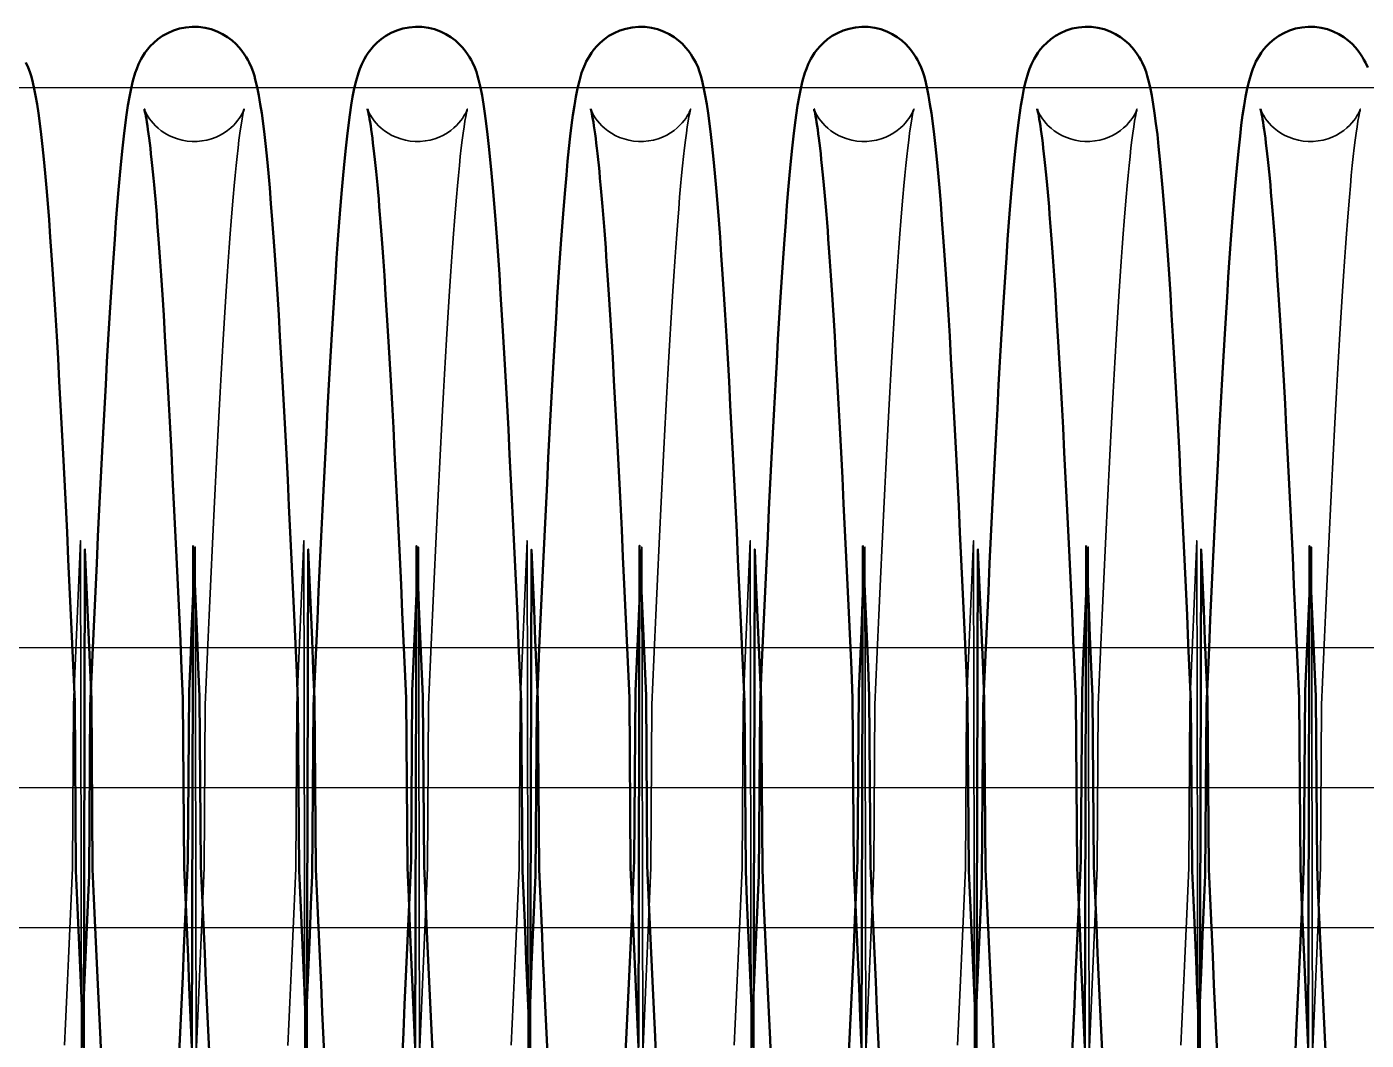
# Model space of a CAD drawing. Header units: millimetres. Extents: x 1448 to 104164, y -19509 to -89.
# Drawn here: x 54778.6 to 54874.3, y -3831.2 to -3758.8 of the extents above; entities that cross this region are included whole.
import ezdxf

# ---------------------------------------------------------------- set-up
doc = ezdxf.new("R2010")
doc.units = ezdxf.units.MM
doc.header["$LTSCALE"] = 60
doc.header["$MEASUREMENT"] = 0
doc.linetypes.add('CEN', pattern=[62, 60, -1, 0, -1])
doc.layers.get('0').update_dxf_attribs({"linetype": 'CONTINUOUS'})
doc.layers.add('cen', color=14, linetype='CONTINUOUS')
doc.layers.add('가려진 것(ISO)', color=7, linetype='CONTINUOUS', lineweight=35)
doc.layers.add('가시적인 것(ISO)', color=7, linetype='CONTINUOUS', lineweight=50)

# ---------------------------------------------------------------- blocks, each defined once
blk = doc.blocks.new('토션스프링 3')
at = {"layer": '가려진 것(ISO)', "flags": 128}
for points in [[(21462495.84, -50952857.63), (21462495.846, -50952857.647), (21462495.867, -50952857.704), (21462495.91, -50952857.807), (21462495.989, -50952857.966), (21462496.047, -50952858.07), (21462496.12, -50952858.191), (21462496.212, -50952858.328), (21462496.326, -50952858.48), (21462496.466, -50952858.647), (21462496.632, -50952858.823), (21462496.828, -50952859.003), (21462497.054, -50952859.182), (21462497.308, -50952859.355), (21462497.588, -50952859.514), (21462497.89, -50952859.654), (21462498.212, -50952859.77), (21462498.55, -50952859.86), (21462498.898, -50952859.922), (21462499.252, -50952859.952), (21462499.609, -50952859.949), (21462499.964, -50952859.915), (21462500.311, -50952859.851), (21462500.647, -50952859.758), (21462500.966, -50952859.638), (21462501.266, -50952859.494), (21462501.544, -50952859.334), (21462501.794, -50952859.161), (21462502.015, -50952858.981), (21462502.208, -50952858.8), (21462502.372, -50952858.625), (21462502.508, -50952858.459), (21462502.619, -50952858.309), (21462502.709, -50952858.174), (21462502.78, -50952858.056), (21462502.835, -50952857.954), (21462502.878, -50952857.869), (21462502.936, -50952857.742), (21462502.965, -50952857.667), (21462502.977, -50952857.633), (21462502.976, -50952857.635), (21462502.967, -50952857.667), (21462502.952, -50952857.726), (21462502.933, -50952857.808), (21462502.911, -50952857.911), (21462502.859, -50952858.173), (21462502.801, -50952858.505), (21462502.738, -50952858.901), (21462502.673, -50952859.352), (21462502.607, -50952859.857), (21462502.54, -50952860.414), (21462502.472, -50952861.021), (21462502.403, -50952861.678), (21462502.333, -50952862.381), (21462502.263, -50952863.131), (21462502.193, -50952863.924), (21462502.122, -50952864.759), (21462502.052, -50952865.637), (21462501.981, -50952866.559), (21462501.91, -50952867.523), (21462501.839, -50952868.527), (21462501.768, -50952869.571), (21462501.697, -50952870.652), (21462501.625, -50952871.77), (21462501.554, -50952872.923), (21462501.482, -50952874.109), (21462501.411, -50952875.328), (21462501.34, -50952876.578), (21462501.269, -50952877.861), (21462501.197, -50952879.178), (21462501.126, -50952880.526), (21462501.054, -50952881.903), (21462500.983, -50952883.309), (21462500.911, -50952884.741), (21462500.84, -50952886.198), (21462500.768, -50952887.677), (21462500.696, -50952889.177), (21462500.625, -50952890.697), (21462500.554, -50952892.234), (21462500.482, -50952893.791), (21462500.411, -50952895.368), (21462500.339, -50952896.964), (21462500.268, -50952898.577), (21462500.196, -50952900.205), (21462500.124, -50952911.847), (21462500.053, -50952913.499), (21462499.981, -50952915.16), (21462499.909, -50952916.829), (21462499.838, -50952918.502), (21462499.766, -50952920.179), (21462499.695, -50952921.858), (21462499.624, -50952923.543), (21462499.552, -50952925.233), (21462499.481, -50952888.925), (21462499.409, -50952890.618)], [(21462511.787, -50952857.63), (21462511.793, -50952857.647), (21462511.814, -50952857.704), (21462511.857, -50952857.807), (21462511.936, -50952857.966), (21462511.993, -50952858.07), (21462512.067, -50952858.191), (21462512.159, -50952858.328), (21462512.273, -50952858.481), (21462512.412, -50952858.647), (21462512.579, -50952858.823), (21462512.775, -50952859.003), (21462513.001, -50952859.182), (21462513.256, -50952859.355), (21462513.535, -50952859.514), (21462513.837, -50952859.654), (21462514.159, -50952859.77), (21462514.497, -50952859.86), (21462514.845, -50952859.922), (21462515.199, -50952859.952), (21462515.556, -50952859.949), (21462515.911, -50952859.915), (21462516.258, -50952859.851), (21462516.594, -50952859.758), (21462516.913, -50952859.638), (21462517.213, -50952859.494), (21462517.491, -50952859.333), (21462517.741, -50952859.16), (21462517.962, -50952858.981), (21462518.155, -50952858.8), (21462518.319, -50952858.624), (21462518.455, -50952858.459), (21462518.566, -50952858.309), (21462518.656, -50952858.174), (21462518.727, -50952858.056), (21462518.782, -50952857.954), (21462518.825, -50952857.869), (21462518.883, -50952857.742), (21462518.912, -50952857.667), (21462518.924, -50952857.633), (21462518.923, -50952857.635), (21462518.914, -50952857.667), (21462518.899, -50952857.726), (21462518.88, -50952857.808), (21462518.857, -50952857.911), (21462518.806, -50952858.173), (21462518.748, -50952858.505), (21462518.685, -50952858.901), (21462518.62, -50952859.352), (21462518.554, -50952859.857), (21462518.487, -50952860.414), (21462518.419, -50952861.021), (21462518.35, -50952861.678), (21462518.28, -50952862.381), (21462518.21, -50952863.131), (21462518.139, -50952863.924), (21462518.069, -50952864.759), (21462517.999, -50952865.637), (21462517.928, -50952866.559), (21462517.857, -50952867.523), (21462517.786, -50952868.527), (21462517.715, -50952869.571), (21462517.643, -50952870.652), (21462517.572, -50952871.77), (21462517.501, -50952872.923), (21462517.429, -50952874.109), (21462517.358, -50952875.328), (21462517.287, -50952876.578), (21462517.216, -50952877.861), (21462517.144, -50952879.178), (21462517.073, -50952880.526), (21462517.001, -50952881.904), (21462516.93, -50952883.309), (21462516.858, -50952884.741), (21462516.786, -50952886.198), (21462516.715, -50952887.677), (21462516.643, -50952889.177), (21462516.572, -50952890.697), (21462516.501, -50952892.234), (21462516.429, -50952893.79), (21462516.358, -50952895.368), (21462516.286, -50952896.964), (21462516.215, -50952898.577), (21462516.143, -50952900.205), (21462516.071, -50952911.847), (21462516, -50952913.499), (21462515.928, -50952915.16), (21462515.856, -50952916.828), (21462515.785, -50952918.502), (21462515.713, -50952920.179), (21462515.642, -50952921.858), (21462515.571, -50952923.543), (21462515.499, -50952925.233), (21462515.428, -50952888.925), (21462515.356, -50952890.618)], [(21462527.734, -50952857.63), (21462527.74, -50952857.647), (21462527.761, -50952857.704), (21462527.804, -50952857.809), (21462527.882, -50952857.972), (21462527.94, -50952858.076), (21462528.015, -50952858.196), (21462528.108, -50952858.332), (21462528.223, -50952858.484), (21462528.363, -50952858.651), (21462528.531, -50952858.828), (21462528.728, -50952859.008), (21462528.954, -50952859.187), (21462529.21, -50952859.359), (21462529.49, -50952859.518), (21462529.792, -50952859.658), (21462530.115, -50952859.773), (21462530.453, -50952859.862), (21462530.801, -50952859.923), (21462531.155, -50952859.952), (21462531.512, -50952859.949), (21462531.867, -50952859.914), (21462532.214, -50952859.849), (21462532.549, -50952859.755), (21462532.868, -50952859.634), (21462533.167, -50952859.49), (21462533.444, -50952859.329), (21462533.694, -50952859.156), (21462533.914, -50952858.976), (21462534.106, -50952858.796), (21462534.269, -50952858.62), (21462534.405, -50952858.455), (21462534.516, -50952858.305), (21462534.605, -50952858.171), (21462534.675, -50952858.053), (21462534.73, -50952857.952), (21462534.773, -50952857.867), (21462534.83, -50952857.741), (21462534.859, -50952857.666), (21462534.871, -50952857.633), (21462534.87, -50952857.635), (21462534.861, -50952857.668), (21462534.846, -50952857.727), (21462534.826, -50952857.809), (21462534.804, -50952857.912), (21462534.753, -50952858.175), (21462534.694, -50952858.507), (21462534.631, -50952858.903), (21462534.567, -50952859.355), (21462534.501, -50952859.859), (21462534.433, -50952860.416), (21462534.365, -50952861.024), (21462534.296, -50952861.681), (21462534.226, -50952862.385), (21462534.156, -50952863.134), (21462534.086, -50952863.927), (21462534.016, -50952864.763), (21462533.945, -50952865.641), (21462533.874, -50952866.563), (21462533.804, -50952867.527), (21462533.732, -50952868.531), (21462533.661, -50952869.575), (21462533.59, -50952870.656), (21462533.519, -50952871.774), (21462533.447, -50952872.927), (21462533.376, -50952874.113), (21462533.305, -50952875.332), (21462533.234, -50952876.581), (21462533.162, -50952877.865), (21462533.091, -50952879.182), (21462533.019, -50952880.53), (21462532.948, -50952881.907), (21462532.876, -50952883.313), (21462532.805, -50952884.745), (21462532.733, -50952886.201), (21462532.661, -50952887.68), (21462532.59, -50952889.18), (21462532.519, -50952890.699), (21462532.447, -50952892.236), (21462532.376, -50952893.793), (21462532.305, -50952895.37), (21462532.233, -50952896.967), (21462532.161, -50952898.58), (21462532.09, -50952900.208), (21462532.018, -50952911.849), (21462531.946, -50952913.501), (21462531.875, -50952915.162), (21462531.803, -50952916.83), (21462531.732, -50952918.503), (21462531.66, -50952920.179), (21462531.589, -50952921.858), (21462531.518, -50952923.543), (21462531.446, -50952925.233), (21462531.374, -50952888.925), (21462531.303, -50952890.619)], [(21462543.681, -50952857.63), (21462543.687, -50952857.647), (21462543.708, -50952857.704), (21462543.751, -50952857.807), (21462543.83, -50952857.966), (21462543.887, -50952858.07), (21462543.96, -50952858.191), (21462544.052, -50952858.328), (21462544.167, -50952858.48), (21462544.306, -50952858.646), (21462544.473, -50952858.822), (21462544.668, -50952859.003), (21462544.894, -50952859.182), (21462545.148, -50952859.354), (21462545.428, -50952859.514), (21462545.73, -50952859.654), (21462546.052, -50952859.77), (21462546.389, -50952859.86), (21462546.738, -50952859.921), (21462547.092, -50952859.952), (21462547.448, -50952859.949), (21462547.803, -50952859.915), (21462548.151, -50952859.851), (21462548.487, -50952859.758), (21462548.806, -50952859.638), (21462549.106, -50952859.495), (21462549.383, -50952859.334), (21462549.634, -50952859.161), (21462549.855, -50952858.981), (21462550.048, -50952858.801), (21462550.212, -50952858.625), (21462550.349, -50952858.459), (21462550.46, -50952858.309), (21462550.549, -50952858.174), (21462550.62, -50952858.056), (21462550.676, -50952857.954), (21462550.719, -50952857.869), (21462550.776, -50952857.742), (21462550.806, -50952857.667), (21462550.817, -50952857.633), (21462550.817, -50952857.635), (21462550.808, -50952857.667), (21462550.793, -50952857.726), (21462550.773, -50952857.808), (21462550.751, -50952857.911), (21462550.7, -50952858.173), (21462550.641, -50952858.505), (21462550.579, -50952858.9), (21462550.514, -50952859.352), (21462550.448, -50952859.856), (21462550.381, -50952860.413), (21462550.312, -50952861.021), (21462550.243, -50952861.677), (21462550.174, -50952862.381), (21462550.103, -50952863.131), (21462550.033, -50952863.924), (21462549.963, -50952864.759), (21462549.892, -50952865.637), (21462549.822, -50952866.559), (21462549.751, -50952867.522), (21462549.68, -50952868.526), (21462549.608, -50952869.57), (21462549.537, -50952870.652), (21462549.466, -50952871.77), (21462549.394, -50952872.923), (21462549.323, -50952874.11), (21462549.252, -50952875.328), (21462549.181, -50952876.578), (21462549.109, -50952877.861), (21462549.038, -50952879.178), (21462548.967, -50952880.525), (21462548.895, -50952881.903), (21462548.823, -50952883.309), (21462548.752, -50952884.741), (21462548.68, -50952886.197), (21462548.608, -50952887.677), (21462548.537, -50952889.177), (21462548.465, -50952890.697), (21462548.394, -50952892.235), (21462548.323, -50952893.791), (21462548.251, -50952895.368), (21462548.18, -50952896.964), (21462548.108, -50952898.577), (21462548.037, -50952900.205), (21462547.965, -50952911.846), (21462547.893, -50952913.499), (21462547.822, -50952915.16), (21462547.75, -50952916.829), (21462547.678, -50952918.503), (21462547.607, -50952920.18), (21462547.536, -50952921.859), (21462547.464, -50952923.544), (21462547.393, -50952925.233), (21462547.321, -50952888.925), (21462547.25, -50952890.618)], [(21462559.628, -50952857.63), (21462559.633, -50952857.647), (21462559.654, -50952857.704), (21462559.698, -50952857.807), (21462559.777, -50952857.966), (21462559.834, -50952858.07), (21462559.907, -50952858.191), (21462559.999, -50952858.328), (21462560.113, -50952858.48), (21462560.253, -50952858.646), (21462560.42, -50952858.822), (21462560.615, -50952859.003), (21462560.841, -50952859.182), (21462561.095, -50952859.354), (21462561.375, -50952859.514), (21462561.677, -50952859.654), (21462561.999, -50952859.77), (21462562.336, -50952859.86), (21462562.685, -50952859.921), (21462563.039, -50952859.952), (21462563.395, -50952859.949), (21462563.75, -50952859.915), (21462564.098, -50952859.851), (21462564.433, -50952859.758), (21462564.753, -50952859.638), (21462565.053, -50952859.495), (21462565.33, -50952859.334), (21462565.581, -50952859.161), (21462565.802, -50952858.981), (21462565.995, -50952858.801), (21462566.159, -50952858.625), (21462566.296, -50952858.459), (21462566.407, -50952858.309), (21462566.496, -50952858.174), (21462566.567, -50952858.056), (21462566.623, -50952857.954), (21462566.666, -50952857.869), (21462566.723, -50952857.742), (21462566.752, -50952857.667), (21462566.764, -50952857.633), (21462566.764, -50952857.635), (21462566.755, -50952857.667), (21462566.74, -50952857.726), (21462566.72, -50952857.808), (21462566.698, -50952857.911), (21462566.647, -50952858.173), (21462566.588, -50952858.505), (21462566.525, -50952858.9), (21462566.461, -50952859.352), (21462566.395, -50952859.856), (21462566.327, -50952860.413), (21462566.259, -50952861.021), (21462566.19, -50952861.677), (21462566.12, -50952862.381), (21462566.05, -50952863.131), (21462565.98, -50952863.924), (21462565.91, -50952864.759), (21462565.839, -50952865.637), (21462565.768, -50952866.559), (21462565.698, -50952867.522), (21462565.626, -50952868.527), (21462565.555, -50952869.57), (21462565.484, -50952870.652), (21462565.413, -50952871.77), (21462565.341, -50952872.923), (21462565.27, -50952874.109), (21462565.199, -50952875.328), (21462565.127, -50952876.578), (21462565.056, -50952877.861), (21462564.985, -50952879.178), (21462564.913, -50952880.525), (21462564.842, -50952881.903), (21462564.77, -50952883.309), (21462564.699, -50952884.741), (21462564.627, -50952886.197), (21462564.555, -50952887.677), (21462564.484, -50952889.177), (21462564.412, -50952890.697), (21462564.341, -50952892.235), (21462564.27, -50952893.791), (21462564.198, -50952895.368), (21462564.127, -50952896.964), (21462564.055, -50952898.577), (21462563.983, -50952900.205), (21462563.912, -50952911.846), (21462563.84, -50952913.499), (21462563.768, -50952915.16), (21462563.697, -50952916.829), (21462563.625, -50952918.503), (21462563.554, -50952920.18), (21462563.483, -50952921.859), (21462563.411, -50952923.544), (21462563.34, -50952925.233), (21462563.268, -50952888.925), (21462563.196, -50952890.618)], [(21462575.575, -50952857.63), (21462575.58, -50952857.647), (21462575.601, -50952857.704), (21462575.645, -50952857.807), (21462575.723, -50952857.966), (21462575.781, -50952858.07), (21462575.854, -50952858.191), (21462575.946, -50952858.328), (21462576.06, -50952858.48), (21462576.2, -50952858.646), (21462576.366, -50952858.822), (21462576.562, -50952859.003), (21462576.788, -50952859.182), (21462577.042, -50952859.354), (21462577.322, -50952859.514), (21462577.624, -50952859.654), (21462577.946, -50952859.77), (21462578.283, -50952859.86), (21462578.632, -50952859.921), (21462578.986, -50952859.952), (21462579.342, -50952859.949), (21462579.697, -50952859.915), (21462580.045, -50952859.851), (21462580.38, -50952859.758), (21462580.699, -50952859.638), (21462581, -50952859.495), (21462581.277, -50952859.334), (21462581.528, -50952859.161), (21462581.749, -50952858.981), (21462581.942, -50952858.801), (21462582.106, -50952858.625), (21462582.243, -50952858.459), (21462582.354, -50952858.309), (21462582.443, -50952858.174), (21462582.514, -50952858.056), (21462582.569, -50952857.954), (21462582.613, -50952857.869), (21462582.67, -50952857.742), (21462582.699, -50952857.667), (21462582.711, -50952857.633), (21462582.711, -50952857.635), (21462582.702, -50952857.667), (21462582.687, -50952857.726), (21462582.667, -50952857.808), (21462582.645, -50952857.911), (21462582.593, -50952858.173), (21462582.535, -50952858.505), (21462582.472, -50952858.9), (21462582.407, -50952859.352), (21462582.341, -50952859.857), (21462582.274, -50952860.413), (21462582.206, -50952861.021), (21462582.137, -50952861.677), (21462582.067, -50952862.381), (21462581.997, -50952863.131), (21462581.927, -50952863.924), (21462581.856, -50952864.759), (21462581.786, -50952865.637), (21462581.715, -50952866.559), (21462581.644, -50952867.522), (21462581.573, -50952868.527), (21462581.502, -50952869.57), (21462581.431, -50952870.652), (21462581.359, -50952871.77), (21462581.288, -50952872.923), (21462581.217, -50952874.109), (21462581.145, -50952875.328), (21462581.074, -50952876.578), (21462581.003, -50952877.861), (21462580.932, -50952879.178), (21462580.86, -50952880.526), (21462580.789, -50952881.903), (21462580.717, -50952883.309), (21462580.645, -50952884.741), (21462580.574, -50952886.197), (21462580.502, -50952887.677), (21462580.431, -50952889.177), (21462580.359, -50952890.697), (21462580.288, -50952892.235), (21462580.217, -50952893.791), (21462580.145, -50952895.368), (21462580.074, -50952896.964), (21462580.002, -50952898.577), (21462579.93, -50952900.205), (21462579.859, -50952911.846), (21462579.787, -50952913.499), (21462579.715, -50952915.16), (21462579.644, -50952916.829), (21462579.572, -50952918.503), (21462579.501, -50952920.18), (21462579.429, -50952921.859), (21462579.358, -50952923.543), (21462579.287, -50952925.233), (21462579.215, -50952888.925), (21462579.143, -50952890.618)], [(21462490.149, -50952924.51), (21462490.221, -50952922.988), (21462490.292, -50952921.448), (21462490.364, -50952919.892), (21462490.435, -50952918.32), (21462490.506, -50952916.728), (21462490.578, -50952915.118), (21462490.649, -50952913.493), (21462490.721, -50952911.853), (21462490.792, -50952900.202), (21462490.864, -50952898.541), (21462490.936, -50952896.871), (21462491.007, -50952895.196), (21462491.079, -50952893.516), (21462491.15, -50952891.834), (21462491.221, -50952890.152), (21462491.293, -50952888.468), (21462491.364, -50952924.78), (21462491.436, -50952923.091)], [(21462506.095, -50952924.525), (21462506.167, -50952923), (21462506.239, -50952921.456), (21462506.31, -50952919.893), (21462506.382, -50952918.315), (21462506.453, -50952916.723), (21462506.525, -50952915.118), (21462506.596, -50952913.499), (21462506.667, -50952911.865), (21462506.739, -50952900.217), (21462506.81, -50952898.557), (21462506.882, -50952896.887), (21462506.954, -50952895.21), (21462507.025, -50952893.526), (21462507.097, -50952891.839), (21462507.168, -50952890.15), (21462507.24, -50952888.461), (21462507.311, -50952924.774), (21462507.382, -50952923.091)], [(21462522.043, -50952924.509), (21462522.115, -50952922.988), (21462522.186, -50952921.45), (21462522.257, -50952919.895), (21462522.328, -50952918.321), (21462522.4, -50952916.728), (21462522.471, -50952915.118), (21462522.543, -50952913.491), (21462522.615, -50952911.852), (21462522.686, -50952900.2), (21462522.758, -50952898.539), (21462522.829, -50952896.87), (21462522.901, -50952895.196), (21462522.972, -50952893.517), (21462523.044, -50952891.837), (21462523.115, -50952890.156), (21462523.186, -50952888.47), (21462523.258, -50952924.781), (21462523.329, -50952923.091)], [(21462537.99, -50952924.509), (21462538.061, -50952922.988), (21462538.133, -50952921.449), (21462538.204, -50952919.894), (21462538.275, -50952918.321), (21462538.347, -50952916.728), (21462538.418, -50952915.118), (21462538.49, -50952913.492), (21462538.561, -50952911.852), (21462538.633, -50952900.2), (21462538.705, -50952898.539), (21462538.776, -50952896.87), (21462538.848, -50952895.196), (21462538.919, -50952893.517), (21462538.991, -50952891.836), (21462539.062, -50952890.155), (21462539.133, -50952888.47), (21462539.205, -50952924.781), (21462539.276, -50952923.091)], [(21462553.937, -50952924.509), (21462554.008, -50952922.988), (21462554.08, -50952921.449), (21462554.151, -50952919.894), (21462554.222, -50952918.321), (21462554.294, -50952916.728), (21462554.365, -50952915.118), (21462554.437, -50952913.492), (21462554.508, -50952911.852), (21462554.58, -50952900.201), (21462554.652, -50952898.539), (21462554.723, -50952896.87), (21462554.795, -50952895.196), (21462554.866, -50952893.517), (21462554.938, -50952891.836), (21462555.009, -50952890.155), (21462555.08, -50952888.47), (21462555.151, -50952924.781), (21462555.223, -50952923.091)], [(21462569.884, -50952924.51), (21462569.955, -50952922.988), (21462570.026, -50952921.449), (21462570.098, -50952919.894), (21462570.169, -50952918.321), (21462570.24, -50952916.728), (21462570.312, -50952915.118), (21462570.383, -50952913.492), (21462570.455, -50952911.852), (21462570.527, -50952900.201), (21462570.598, -50952898.54), (21462570.67, -50952896.87), (21462570.742, -50952895.196), (21462570.813, -50952893.517), (21462570.884, -50952891.836), (21462570.956, -50952890.155), (21462571.027, -50952888.47), (21462571.098, -50952924.781), (21462571.17, -50952923.091)]]:
    blk.add_lwpolyline(points, dxfattribs=at)
at = {"layer": '가시적인 것(ISO)', "flags": 128}
for points in [[(21462487.39, -50952854.311), (21462487.551, -50952854.657), (21462487.67, -50952854.968), (21462487.757, -50952855.256), (21462487.827, -50952855.53), (21462487.955, -50952856.08), (21462488.073, -50952856.658), (21462488.181, -50952857.275), (21462488.281, -50952857.939), (21462488.378, -50952858.66), (21462488.475, -50952859.447), (21462488.57, -50952860.302), (21462488.665, -50952861.223), (21462488.759, -50952862.209), (21462488.852, -50952863.26), (21462488.945, -50952864.373), (21462489.037, -50952865.549), (21462489.129, -50952866.786), (21462489.221, -50952868.082), (21462489.313, -50952869.438), (21462489.405, -50952870.856), (21462489.497, -50952872.334), (21462489.589, -50952873.869), (21462489.681, -50952875.458), (21462489.773, -50952877.098), (21462489.865, -50952878.786), (21462489.956, -50952880.52), (21462490.048, -50952882.295), (21462490.139, -50952884.111), (21462490.231, -50952885.97), (21462490.322, -50952887.872), (21462490.414, -50952889.813), (21462490.506, -50952891.788), (21462490.597, -50952893.793), (21462490.689, -50952895.826), (21462490.781, -50952897.882), (21462490.872, -50952899.957), (21462490.964, -50952912.049), (21462491.055, -50952914.161), (21462491.146, -50952916.293), (21462491.238, -50952918.44), (21462491.33, -50952920.598), (21462491.422, -50952922.762), (21462491.513, -50952924.93), (21462491.605, -50952889.095), (21462491.697, -50952891.255), (21462491.788, -50952893.406), (21462491.879, -50952895.552), (21462491.971, -50952897.692), (21462492.062, -50952899.822), (21462492.154, -50952911.937), (21462492.246, -50952914.035), (21462492.338, -50952916.11), (21462492.429, -50952918.159), (21462492.521, -50952920.177), (21462492.612, -50952922.162), (21462492.703, -50952924.116), (21462492.795, -50952926.04)], [(21462491.436, -50952923.091), (21462491.527, -50952920.927), (21462491.619, -50952918.768), (21462491.711, -50952916.618), (21462491.803, -50952914.48), (21462491.894, -50952912.359), (21462491.986, -50952900.26), (21462492.077, -50952898.185), (21462492.168, -50952896.131), (21462492.26, -50952894.098), (21462492.352, -50952892.09), (21462492.443, -50952890.111), (21462492.535, -50952888.164), (21462492.627, -50952886.253), (21462492.719, -50952884.382), (21462492.81, -50952882.554), (21462492.902, -50952880.774), (21462492.993, -50952879.038), (21462493.085, -50952877.347), (21462493.177, -50952875.701), (21462493.269, -50952874.105), (21462493.361, -50952872.561), (21462493.453, -50952871.071), (21462493.545, -50952869.639), (21462493.637, -50952868.267), (21462493.729, -50952866.958), (21462493.821, -50952865.714), (21462493.914, -50952864.532), (21462494.006, -50952863.413), (21462494.099, -50952862.357), (21462494.193, -50952861.365), (21462494.287, -50952860.438), (21462494.382, -50952859.578), (21462494.476, -50952858.786), (21462494.571, -50952858.058), (21462494.671, -50952857.384), (21462494.778, -50952856.758), (21462494.896, -50952856.171), (21462495.028, -50952855.614), (21462495.191, -50952855.055), (21462495.3, -50952854.753), (21462495.437, -50952854.424), (21462495.522, -50952854.244), (21462495.623, -50952854.052), (21462495.744, -50952853.846), (21462495.889, -50952853.624), (21462496.064, -50952853.388), (21462496.274, -50952853.143), (21462496.523, -50952852.893), (21462496.815, -50952852.646), (21462497.148, -50952852.413), (21462497.517, -50952852.204), (21462497.92, -50952852.028), (21462498.351, -50952851.891), (21462498.8, -50952851.799), (21462499.259, -50952851.758), (21462499.723, -50952851.767), (21462500.181, -50952851.827), (21462500.624, -50952851.934), (21462501.045, -50952852.086), (21462501.438, -50952852.276), (21462501.796, -50952852.495), (21462502.112, -50952852.733), (21462502.388, -50952852.982), (21462502.623, -50952853.231), (21462502.82, -50952853.473), (21462502.984, -50952853.704), (21462503.119, -50952853.921), (21462503.234, -50952854.122), (21462503.334, -50952854.311), (21462503.496, -50952854.657), (21462503.615, -50952854.969), (21462503.704, -50952855.256), (21462503.774, -50952855.531), (21462503.901, -50952856.079), (21462504.02, -50952856.658), (21462504.128, -50952857.275), (21462504.228, -50952857.939), (21462504.325, -50952858.661), (21462504.421, -50952859.447), (21462504.517, -50952860.301), (21462504.612, -50952861.222), (21462504.706, -50952862.208), (21462504.799, -50952863.259), (21462504.892, -50952864.373), (21462504.984, -50952865.549), (21462505.076, -50952866.785), (21462505.168, -50952868.082), (21462505.26, -50952869.438), (21462505.352, -50952870.856), (21462505.444, -50952872.334), (21462505.536, -50952873.869), (21462505.628, -50952875.458), (21462505.72, -50952877.098), (21462505.811, -50952878.786), (21462505.903, -50952880.52), (21462505.995, -50952882.295), (21462506.086, -50952884.111), (21462506.177, -50952885.97), (21462506.269, -50952887.872), (21462506.361, -50952889.812), (21462506.452, -50952891.787), (21462506.544, -50952893.793), (21462506.636, -50952895.826), (21462506.728, -50952897.882), (21462506.819, -50952899.957), (21462506.91, -50952912.049), (21462507.002, -50952914.161), (21462507.093, -50952916.293), (21462507.185, -50952918.439), (21462507.277, -50952920.597), (21462507.369, -50952922.762), (21462507.46, -50952924.929), (21462507.552, -50952889.095), (21462507.643, -50952891.255), (21462507.735, -50952893.406), (21462507.826, -50952895.552), (21462507.918, -50952897.691), (21462508.009, -50952899.821), (21462508.101, -50952911.937), (21462508.193, -50952914.035), (21462508.285, -50952916.11), (21462508.376, -50952918.159), (21462508.468, -50952920.177), (21462508.559, -50952922.162), (21462508.65, -50952924.116), (21462508.742, -50952926.039)], [(21462507.382, -50952923.091), (21462507.474, -50952920.936), (21462507.565, -50952918.782), (21462507.657, -50952916.634), (21462507.749, -50952914.496), (21462507.841, -50952912.372), (21462507.932, -50952900.267), (21462508.024, -50952898.183), (21462508.115, -50952896.125), (21462508.207, -50952894.098), (21462508.298, -50952892.098), (21462508.39, -50952890.124), (21462508.481, -50952888.181), (21462508.573, -50952886.27), (21462508.665, -50952884.397), (21462508.757, -50952882.564), (21462508.849, -50952880.776), (21462508.94, -50952879.035), (21462509.032, -50952877.345), (21462509.123, -50952875.707), (21462509.215, -50952874.116), (21462509.307, -50952872.576), (21462509.399, -50952871.088), (21462509.491, -50952869.655), (21462509.583, -50952868.28), (21462509.676, -50952866.965), (21462509.769, -50952865.712), (21462509.861, -50952864.524), (21462509.954, -50952863.402), (21462510.047, -50952862.349), (21462510.14, -50952861.361), (21462510.233, -50952860.436), (21462510.328, -50952859.575), (21462510.425, -50952858.777), (21462510.523, -50952858.041), (21462510.624, -50952857.367), (21462510.726, -50952856.751), (21462510.839, -50952856.173), (21462510.974, -50952855.614), (21462511.14, -50952855.051), (21462511.247, -50952854.751), (21462511.385, -50952854.421), (21462511.471, -50952854.241), (21462511.572, -50952854.048), (21462511.693, -50952853.841), (21462511.839, -50952853.62), (21462512.014, -50952853.385), (21462512.226, -50952853.138), (21462512.476, -50952852.888), (21462512.766, -50952852.642), (21462513.1, -50952852.41), (21462513.471, -50952852.201), (21462513.874, -50952852.024), (21462514.304, -50952851.889), (21462514.754, -50952851.799), (21462515.215, -50952851.757), (21462515.677, -50952851.767), (21462516.135, -50952851.828), (21462516.578, -50952851.937), (21462516.999, -50952852.088), (21462517.389, -50952852.279), (21462517.746, -50952852.499), (21462518.065, -50952852.74), (21462518.342, -50952852.989), (21462518.575, -50952853.237), (21462518.771, -50952853.48), (21462518.934, -50952853.71), (21462519.072, -50952853.925), (21462519.191, -50952854.126), (21462519.293, -50952854.315), (21462519.454, -50952854.66), (21462519.568, -50952854.971), (21462519.652, -50952855.258), (21462519.719, -50952855.534), (21462519.85, -50952856.086), (21462519.969, -50952856.665), (21462520.076, -50952857.281), (21462520.176, -50952857.945), (21462520.273, -50952858.667), (21462520.369, -50952859.455), (21462520.465, -50952860.31), (21462520.559, -50952861.232), (21462520.653, -50952862.218), (21462520.747, -50952863.269), (21462520.839, -50952864.383), (21462520.932, -50952865.559), (21462521.024, -50952866.795), (21462521.116, -50952868.092), (21462521.207, -50952869.448), (21462521.299, -50952870.867), (21462521.391, -50952872.346), (21462521.483, -50952873.881), (21462521.575, -50952875.47), (21462521.667, -50952877.11), (21462521.759, -50952878.799), (21462521.851, -50952880.532), (21462521.942, -50952882.307), (21462522.033, -50952884.122), (21462522.125, -50952885.983), (21462522.216, -50952887.885), (21462522.308, -50952889.826), (21462522.4, -50952891.801), (21462522.492, -50952893.806), (21462522.583, -50952895.839), (21462522.675, -50952897.894), (21462522.766, -50952899.968), (21462522.858, -50952912.06), (21462522.949, -50952914.173), (21462523.041, -50952916.305), (21462523.132, -50952918.452), (21462523.224, -50952920.61), (21462523.316, -50952922.774), (21462523.408, -50952924.941), (21462523.499, -50952889.105), (21462523.591, -50952891.264), (21462523.682, -50952893.414), (21462523.773, -50952895.561), (21462523.865, -50952897.701), (21462523.957, -50952899.831), (21462524.048, -50952911.946), (21462524.14, -50952914.044), (21462524.232, -50952916.118), (21462524.323, -50952918.166), (21462524.415, -50952920.184), (21462524.506, -50952922.167), (21462524.597, -50952924.122), (21462524.689, -50952926.046)], [(21462523.329, -50952923.091), (21462523.421, -50952920.927), (21462523.513, -50952918.767), (21462523.605, -50952916.617), (21462523.696, -50952914.48), (21462523.788, -50952912.361), (21462523.879, -50952900.263), (21462523.971, -50952898.188), (21462524.062, -50952896.133), (21462524.154, -50952894.099), (21462524.245, -50952892.09), (21462524.337, -50952890.11), (21462524.429, -50952888.163), (21462524.521, -50952886.253), (21462524.612, -50952884.382), (21462524.704, -50952882.556), (21462524.795, -50952880.777), (21462524.887, -50952879.04), (21462524.979, -50952877.348), (21462525.07, -50952875.701), (21462525.162, -50952874.105), (21462525.255, -50952872.56), (21462525.347, -50952871.071), (21462525.439, -50952869.639), (21462525.531, -50952868.268), (21462525.623, -50952866.96), (21462525.715, -50952865.717), (21462525.807, -50952864.535), (21462525.9, -50952863.415), (21462525.993, -50952862.358), (21462526.086, -50952861.367), (21462526.18, -50952860.441), (21462526.274, -50952859.583), (21462526.368, -50952858.792), (21462526.464, -50952858.062), (21462526.564, -50952857.386), (21462526.672, -50952856.758), (21462526.79, -50952856.17), (21462526.921, -50952855.615), (21462527.084, -50952855.056), (21462527.193, -50952854.754), (21462527.33, -50952854.425), (21462527.415, -50952854.246), (21462527.516, -50952854.053), (21462527.637, -50952853.847), (21462527.782, -50952853.626), (21462527.957, -50952853.39), (21462528.166, -50952853.145), (21462528.415, -50952852.895), (21462528.707, -50952852.648), (21462529.038, -50952852.415), (21462529.407, -50952852.205), (21462529.81, -50952852.029), (21462530.241, -50952851.892), (21462530.69, -50952851.8), (21462531.149, -50952851.758), (21462531.613, -50952851.767), (21462532.071, -50952851.826), (21462532.514, -50952851.933), (21462532.935, -50952852.085), (21462533.329, -50952852.275), (21462533.686, -50952852.493), (21462534.003, -50952852.731), (21462534.279, -50952852.98), (21462534.514, -50952853.228), (21462534.712, -50952853.471), (21462534.876, -50952853.702), (21462535.014, -50952853.918), (21462535.133, -50952854.12), (21462535.236, -50952854.309), (21462535.397, -50952854.655), (21462535.513, -50952854.966), (21462535.598, -50952855.254), (21462535.665, -50952855.529), (21462535.796, -50952856.081), (21462535.915, -50952856.659), (21462536.022, -50952857.275), (21462536.122, -50952857.939), (21462536.219, -50952858.66), (21462536.315, -50952859.448), (21462536.411, -50952860.303), (21462536.505, -50952861.224), (21462536.599, -50952862.21), (21462536.693, -50952863.26), (21462536.786, -50952864.374), (21462536.878, -50952865.549), (21462536.97, -50952866.786), (21462537.062, -50952868.082), (21462537.154, -50952869.438), (21462537.245, -50952870.857), (21462537.337, -50952872.335), (21462537.429, -50952873.87), (21462537.521, -50952875.459), (21462537.613, -50952877.099), (21462537.705, -50952878.787), (21462537.797, -50952880.52), (21462537.888, -50952882.295), (21462537.98, -50952884.111), (21462538.071, -50952885.971), (21462538.163, -50952887.873), (21462538.254, -50952889.814), (21462538.346, -50952891.789), (21462538.438, -50952893.794), (21462538.53, -50952895.827), (21462538.621, -50952897.882), (21462538.713, -50952899.957), (21462538.804, -50952912.049), (21462538.895, -50952914.162), (21462538.987, -50952916.294), (21462539.079, -50952918.441), (21462539.171, -50952920.599), (21462539.262, -50952922.763), (21462539.354, -50952924.93), (21462539.446, -50952889.096), (21462539.537, -50952891.255), (21462539.628, -50952893.405), (21462539.72, -50952895.552), (21462539.811, -50952897.692), (21462539.903, -50952899.822), (21462539.995, -50952911.938), (21462540.087, -50952914.036), (21462540.178, -50952916.111), (21462540.27, -50952918.159), (21462540.361, -50952920.177), (21462540.452, -50952922.161), (21462540.544, -50952924.116), (21462540.635, -50952926.04)], [(21462539.276, -50952923.091), (21462539.368, -50952920.927), (21462539.46, -50952918.767), (21462539.551, -50952916.617), (21462539.643, -50952914.48), (21462539.735, -50952912.36), (21462539.826, -50952900.262), (21462539.917, -50952898.188), (21462540.009, -50952896.132), (21462540.1, -50952894.099), (21462540.192, -50952892.09), (21462540.284, -50952890.11), (21462540.376, -50952888.163), (21462540.468, -50952886.253), (21462540.559, -50952884.382), (21462540.651, -50952882.556), (21462540.742, -50952880.777), (21462540.834, -50952879.04), (21462540.925, -50952877.347), (21462541.017, -50952875.701), (21462541.109, -50952874.105), (21462541.201, -50952872.56), (21462541.294, -50952871.071), (21462541.386, -50952869.639), (21462541.478, -50952868.268), (21462541.57, -50952866.96), (21462541.662, -50952865.717), (21462541.754, -50952864.535), (21462541.847, -50952863.415), (21462541.94, -50952862.358), (21462542.033, -50952861.366), (21462542.127, -50952860.44), (21462542.221, -50952859.582), (21462542.315, -50952858.791), (21462542.411, -50952858.061), (21462542.511, -50952857.386), (21462542.619, -50952856.758), (21462542.737, -50952856.17), (21462542.868, -50952855.615), (21462543.031, -50952855.056), (21462543.14, -50952854.754), (21462543.277, -50952854.425), (21462543.362, -50952854.245), (21462543.463, -50952854.053), (21462543.584, -50952853.847), (21462543.729, -50952853.625), (21462543.904, -50952853.39), (21462544.113, -50952853.145), (21462544.362, -50952852.895), (21462544.654, -50952852.648), (21462544.986, -50952852.414), (21462545.354, -50952852.205), (21462545.758, -50952852.029), (21462546.188, -50952851.892), (21462546.637, -50952851.8), (21462547.097, -50952851.758), (21462547.561, -50952851.767), (21462548.019, -50952851.826), (21462548.461, -50952851.933), (21462548.883, -50952852.085), (21462549.276, -50952852.275), (21462549.634, -50952852.493), (21462549.951, -50952852.731), (21462550.226, -50952852.98), (21462550.461, -50952853.229), (21462550.659, -50952853.471), (21462550.823, -50952853.702), (21462550.96, -50952853.918), (21462551.079, -50952854.12), (21462551.182, -50952854.309), (21462551.343, -50952854.655), (21462551.46, -50952854.966), (21462551.545, -50952855.254), (21462551.613, -50952855.529), (21462551.742, -50952856.08), (21462551.861, -50952856.659), (21462551.969, -50952857.275), (21462552.069, -50952857.939), (21462552.166, -50952858.66), (21462552.262, -50952859.448), (21462552.358, -50952860.303), (21462552.452, -50952861.224), (21462552.546, -50952862.21), (21462552.64, -50952863.26), (21462552.732, -50952864.374), (21462552.825, -50952865.549), (21462552.917, -50952866.786), (21462553.009, -50952868.082), (21462553.1, -50952869.438), (21462553.192, -50952870.856), (21462553.284, -50952872.335), (21462553.376, -50952873.87), (21462553.468, -50952875.459), (21462553.56, -50952877.099), (21462553.652, -50952878.787), (21462553.744, -50952880.52), (21462553.835, -50952882.295), (21462553.926, -50952884.111), (21462554.018, -50952885.971), (21462554.11, -50952887.873), (21462554.201, -50952889.814), (21462554.293, -50952891.789), (21462554.385, -50952893.794), (21462554.477, -50952895.827), (21462554.568, -50952897.882), (21462554.66, -50952899.957), (21462554.751, -50952912.049), (21462554.842, -50952914.162), (21462554.934, -50952916.294), (21462555.026, -50952918.441), (21462555.117, -50952920.599), (21462555.209, -50952922.763), (21462555.301, -50952924.93), (21462555.392, -50952889.096), (21462555.484, -50952891.255), (21462555.575, -50952893.405), (21462555.667, -50952895.552), (21462555.758, -50952897.692), (21462555.85, -50952899.822), (21462555.942, -50952911.938), (21462556.033, -50952914.036), (21462556.125, -50952916.111), (21462556.217, -50952918.159), (21462556.308, -50952920.177), (21462556.399, -50952922.161), (21462556.491, -50952924.116), (21462556.582, -50952926.04)], [(21462555.223, -50952923.091), (21462555.315, -50952920.927), (21462555.407, -50952918.768), (21462555.498, -50952916.617), (21462555.59, -50952914.48), (21462555.682, -50952912.36), (21462555.773, -50952900.262), (21462555.864, -50952898.188), (21462555.956, -50952896.132), (21462556.047, -50952894.098), (21462556.139, -50952892.09), (21462556.231, -50952890.11), (21462556.323, -50952888.163), (21462556.414, -50952886.253), (21462556.506, -50952884.382), (21462556.598, -50952882.556), (21462556.689, -50952880.776), (21462556.781, -50952879.04), (21462556.872, -50952877.347), (21462556.964, -50952875.701), (21462557.056, -50952874.105), (21462557.148, -50952872.56), (21462557.24, -50952871.071), (21462557.333, -50952869.639), (21462557.425, -50952868.268), (21462557.517, -50952866.96), (21462557.609, -50952865.716), (21462557.701, -50952864.534), (21462557.793, -50952863.414), (21462557.886, -50952862.358), (21462557.98, -50952861.366), (21462558.074, -50952860.44), (21462558.168, -50952859.581), (21462558.262, -50952858.79), (21462558.358, -50952858.061), (21462558.458, -50952857.386), (21462558.566, -50952856.758), (21462558.684, -50952856.17), (21462558.815, -50952855.615), (21462558.978, -50952855.056), (21462559.087, -50952854.754), (21462559.224, -50952854.425), (21462559.309, -50952854.245), (21462559.41, -50952854.053), (21462559.531, -50952853.847), (21462559.676, -50952853.625), (21462559.851, -50952853.389), (21462560.06, -50952853.144), (21462560.309, -50952852.895), (21462560.601, -50952852.648), (21462560.933, -50952852.414), (21462561.301, -50952852.205), (21462561.705, -50952852.029), (21462562.136, -50952851.891), (21462562.584, -50952851.799), (21462563.044, -50952851.758), (21462563.508, -50952851.767), (21462563.966, -50952851.826), (21462564.408, -50952851.933), (21462564.83, -50952852.086), (21462565.223, -50952852.275), (21462565.581, -50952852.493), (21462565.898, -50952852.732), (21462566.174, -50952852.98), (21462566.408, -50952853.229), (21462566.606, -50952853.471), (21462566.77, -50952853.703), (21462566.907, -50952853.919), (21462567.026, -50952854.12), (21462567.128, -50952854.31), (21462567.289, -50952854.655), (21462567.406, -50952854.967), (21462567.492, -50952855.254), (21462567.56, -50952855.529), (21462567.689, -50952856.08), (21462567.808, -50952856.659), (21462567.915, -50952857.275), (21462568.016, -50952857.939), (21462568.112, -50952858.66), (21462568.209, -50952859.448), (21462568.304, -50952860.302), (21462568.399, -50952861.223), (21462568.493, -50952862.21), (21462568.586, -50952863.26), (21462568.679, -50952864.374), (21462568.772, -50952865.549), (21462568.864, -50952866.786), (21462568.956, -50952868.082), (21462569.047, -50952869.438), (21462569.139, -50952870.856), (21462569.231, -50952872.335), (21462569.323, -50952873.87), (21462569.415, -50952875.459), (21462569.507, -50952877.099), (21462569.599, -50952878.787), (21462569.69, -50952880.52), (21462569.782, -50952882.295), (21462569.873, -50952884.111), (21462569.965, -50952885.971), (21462570.056, -50952887.873), (21462570.148, -50952889.814), (21462570.24, -50952891.789), (21462570.332, -50952893.794), (21462570.423, -50952895.827), (21462570.515, -50952897.882), (21462570.606, -50952899.957), (21462570.698, -50952912.049), (21462570.789, -50952914.161), (21462570.881, -50952916.294), (21462570.972, -50952918.441), (21462571.064, -50952920.599), (21462571.156, -50952922.763), (21462571.248, -50952924.93), (21462571.339, -50952889.096), (21462571.431, -50952891.255), (21462571.522, -50952893.406), (21462571.613, -50952895.552), (21462571.705, -50952897.692), (21462571.797, -50952899.822), (21462571.888, -50952911.938), (21462571.98, -50952914.036), (21462572.072, -50952916.111), (21462572.164, -50952918.159), (21462572.255, -50952920.177), (21462572.346, -50952922.161), (21462572.438, -50952924.116), (21462572.529, -50952926.04)], [(21462571.17, -50952923.091), (21462571.262, -50952920.927), (21462571.353, -50952918.768), (21462571.445, -50952916.617), (21462571.537, -50952914.48), (21462571.628, -50952912.36), (21462571.72, -50952900.262), (21462571.811, -50952898.187), (21462571.903, -50952896.132), (21462571.994, -50952894.098), (21462572.086, -50952892.09), (21462572.178, -50952890.11), (21462572.27, -50952888.163), (21462572.361, -50952886.253), (21462572.453, -50952884.382), (21462572.545, -50952882.555), (21462572.636, -50952880.776), (21462572.727, -50952879.04), (21462572.819, -50952877.347), (21462572.911, -50952875.701), (21462573.003, -50952874.105), (21462573.095, -50952872.56), (21462573.187, -50952871.071), (21462573.279, -50952869.639), (21462573.371, -50952868.267), (21462573.464, -50952866.959), (21462573.555, -50952865.716), (21462573.648, -50952864.534), (21462573.74, -50952863.414), (21462573.833, -50952862.358), (21462573.927, -50952861.366), (21462574.021, -50952860.44), (21462574.115, -50952859.581), (21462574.209, -50952858.79), (21462574.304, -50952858.061), (21462574.405, -50952857.386), (21462574.512, -50952856.758), (21462574.631, -50952856.17), (21462574.762, -50952855.615), (21462574.925, -50952855.056), (21462575.034, -50952854.754), (21462575.171, -50952854.425), (21462575.256, -50952854.245), (21462575.357, -50952854.053), (21462575.477, -50952853.847), (21462575.622, -50952853.625), (21462575.798, -50952853.389), (21462576.007, -50952853.144), (21462576.256, -50952852.894), (21462576.548, -50952852.648), (21462576.88, -50952852.414), (21462577.249, -50952852.205), (21462577.652, -50952852.028), (21462578.083, -50952851.891), (21462578.532, -50952851.799), (21462578.991, -50952851.758), (21462579.455, -50952851.767), (21462579.913, -50952851.826), (21462580.356, -50952851.933), (21462580.777, -50952852.086), (21462581.17, -50952852.275), (21462581.528, -50952852.493), (21462581.845, -50952852.732), (21462582.121, -50952852.98), (21462582.355, -50952853.229), (21462582.553, -50952853.472), (21462582.717, -50952853.703), (21462582.854, -50952853.919), (21462582.972, -50952854.121), (21462583.074, -50952854.31), (21462583.236, -50952854.656)], [(21462499.409, -50952890.618), (21462499.317, -50952892.783), (21462499.226, -50952894.942), (21462499.134, -50952897.09), (21462499.042, -50952899.224), (21462498.951, -50952911.339), (21462498.86, -50952913.433), (21462498.768, -50952915.51), (21462498.677, -50952917.568), (21462498.585, -50952919.604), (21462498.493, -50952921.613), (21462498.402, -50952923.593), (21462498.31, -50952925.538)], [(21462515.356, -50952890.618), (21462515.264, -50952892.783), (21462515.172, -50952894.942), (21462515.081, -50952897.09), (21462514.989, -50952899.224), (21462514.898, -50952911.339), (21462514.807, -50952913.432), (21462514.715, -50952915.51), (21462514.624, -50952917.568), (21462514.532, -50952919.604), (21462514.44, -50952921.614), (21462514.348, -50952923.593), (21462514.257, -50952925.538)], [(21462500.525, -50952925.881), (21462500.433, -50952923.94), (21462500.341, -50952921.967), (21462500.249, -50952919.964), (21462500.158, -50952917.935), (21462500.066, -50952915.885), (21462499.975, -50952913.815), (21462499.884, -50952911.721), (21462499.792, -50952899.604), (21462499.701, -50952897.47), (21462499.609, -50952895.322), (21462499.517, -50952893.165), (21462499.425, -50952891.002), (21462499.334, -50952888.839), (21462499.242, -50952924.678), (21462499.151, -50952922.523), (21462499.06, -50952920.37), (21462498.968, -50952918.22), (21462498.877, -50952916.077), (21462498.785, -50952913.945), (21462498.693, -50952911.829), (21462498.601, -50952899.732), (21462498.51, -50952897.659), (21462498.418, -50952895.614), (21462498.327, -50952893.6), (21462498.236, -50952891.613), (21462498.144, -50952889.654), (21462498.053, -50952887.727), (21462497.961, -50952885.835), (21462497.869, -50952883.982), (21462497.778, -50952882.173), (21462497.686, -50952880.409), (21462497.595, -50952878.696), (21462497.549, -50952877.859), (21462497.504, -50952877.036), (21462497.412, -50952875.426), (21462497.321, -50952873.866), (21462497.23, -50952872.361), (21462497.138, -50952870.911), (21462497.047, -50952869.521), (21462496.956, -50952868.194), (21462496.91, -50952867.555), (21462496.865, -50952866.933), (21462496.82, -50952866.327), (21462496.774, -50952865.739), (21462496.729, -50952865.17), (21462496.684, -50952864.617), (21462496.639, -50952864.082), (21462496.593, -50952863.562), (21462496.547, -50952863.059), (21462496.502, -50952862.574), (21462496.456, -50952862.108), (21462496.411, -50952861.66), (21462496.365, -50952861.232), (21462496.321, -50952860.823), (21462496.276, -50952860.436), (21462496.233, -50952860.069), (21462496.19, -50952859.725), (21462496.148, -50952859.403), (21462496.107, -50952859.104), (21462496.067, -50952858.829), (21462496.029, -50952858.578), (21462495.992, -50952858.352), (21462495.956, -50952858.152), (21462495.922, -50952857.978), (21462495.89, -50952857.833), (21462495.864, -50952857.724), (21462495.847, -50952857.654), (21462495.84, -50952857.63)], [(21462531.303, -50952890.619), (21462531.211, -50952892.783), (21462531.119, -50952894.942), (21462531.028, -50952897.09), (21462530.936, -50952899.224), (21462530.845, -50952911.338), (21462530.753, -50952913.432), (21462530.662, -50952915.51), (21462530.57, -50952917.568), (21462530.479, -50952919.604), (21462530.387, -50952921.614), (21462530.295, -50952923.593), (21462530.203, -50952925.539)], [(21462516.472, -50952925.88), (21462516.38, -50952923.939), (21462516.288, -50952921.966), (21462516.196, -50952919.963), (21462516.105, -50952917.935), (21462516.013, -50952915.885), (21462515.922, -50952913.815), (21462515.831, -50952911.72), (21462515.739, -50952899.603), (21462515.647, -50952897.469), (21462515.556, -50952895.321), (21462515.464, -50952893.164), (21462515.372, -50952891.001), (21462515.281, -50952888.838), (21462515.189, -50952924.678), (21462515.098, -50952922.523), (21462515.007, -50952920.369), (21462514.915, -50952918.219), (21462514.823, -50952916.076), (21462514.732, -50952913.944), (21462514.64, -50952911.827), (21462514.548, -50952899.731), (21462514.457, -50952897.658), (21462514.365, -50952895.613), (21462514.274, -50952893.6), (21462514.183, -50952891.612), (21462514.091, -50952889.653), (21462513.999, -50952887.726), (21462513.908, -50952885.834), (21462513.816, -50952883.981), (21462513.724, -50952882.171), (21462513.633, -50952880.408), (21462513.542, -50952878.695), (21462513.496, -50952877.859), (21462513.45, -50952877.036), (21462513.359, -50952875.425), (21462513.268, -50952873.866), (21462513.176, -50952872.36), (21462513.085, -50952870.91), (21462512.994, -50952869.52), (21462512.903, -50952868.193), (21462512.857, -50952867.554), (21462512.812, -50952866.932), (21462512.766, -50952866.327), (21462512.721, -50952865.739), (21462512.676, -50952865.169), (21462512.631, -50952864.617), (21462512.586, -50952864.081), (21462512.54, -50952863.561), (21462512.494, -50952863.059), (21462512.448, -50952862.574), (21462512.403, -50952862.107), (21462512.357, -50952861.66), (21462512.312, -50952861.231), (21462512.268, -50952860.823), (21462512.224, -50952860.436), (21462512.18, -50952860.069), (21462512.137, -50952859.725), (21462512.095, -50952859.403), (21462512.055, -50952859.104), (21462512.015, -50952858.829), (21462511.976, -50952858.578), (21462511.939, -50952858.352), (21462511.903, -50952858.152), (21462511.868, -50952857.977), (21462511.837, -50952857.833), (21462511.811, -50952857.724), (21462511.794, -50952857.654), (21462511.787, -50952857.63)], [(21462547.25, -50952890.618), (21462547.158, -50952892.783), (21462547.066, -50952894.941), (21462546.974, -50952897.09), (21462546.883, -50952899.224), (21462546.791, -50952911.34), (21462546.7, -50952913.433), (21462546.609, -50952915.51), (21462546.517, -50952917.568), (21462546.426, -50952919.603), (21462546.334, -50952921.613), (21462546.242, -50952923.592), (21462546.15, -50952925.537)], [(21462532.417, -50952925.842), (21462532.325, -50952923.904), (21462532.233, -50952921.936), (21462532.142, -50952919.94), (21462532.051, -50952917.918), (21462531.959, -50952915.866), (21462531.868, -50952913.786), (21462531.776, -50952911.684), (21462531.684, -50952899.564), (21462531.592, -50952897.428), (21462531.501, -50952895.282), (21462531.409, -50952893.13), (21462531.318, -50952890.975), (21462531.227, -50952888.82), (21462531.135, -50952924.659), (21462531.044, -50952922.497), (21462530.952, -50952920.335), (21462530.86, -50952918.181), (21462530.768, -50952916.036), (21462530.677, -50952913.906), (21462530.585, -50952911.794), (21462530.494, -50952899.705), (21462530.403, -50952897.641), (21462530.311, -50952895.598), (21462530.22, -50952893.577), (21462530.128, -50952891.584), (21462530.036, -50952889.62), (21462529.945, -50952887.691), (21462529.853, -50952885.8), (21462529.761, -50952883.952), (21462529.67, -50952882.149), (21462529.579, -50952880.394), (21462529.488, -50952878.684), (21462529.396, -50952877.019), (21462529.305, -50952875.404), (21462529.213, -50952873.841), (21462529.122, -50952872.334), (21462529.03, -50952870.885), (21462528.939, -50952869.498), (21462528.894, -50952868.829), (21462528.848, -50952868.177), (21462528.803, -50952867.541), (21462528.758, -50952866.922), (21462528.712, -50952866.318), (21462528.667, -50952865.731), (21462528.622, -50952865.159), (21462528.576, -50952864.605), (21462528.531, -50952864.067), (21462528.485, -50952863.547), (21462528.44, -50952863.046), (21462528.395, -50952862.562), (21462528.35, -50952862.098), (21462528.306, -50952861.652), (21462528.261, -50952861.227), (21462528.217, -50952860.821), (21462528.174, -50952860.436), (21462528.131, -50952860.072), (21462528.088, -50952859.729), (21462528.046, -50952859.409), (21462528.005, -50952859.11), (21462527.963, -50952858.833), (21462527.922, -50952858.578), (21462527.883, -50952858.348), (21462527.846, -50952858.145), (21462527.812, -50952857.972), (21462527.783, -50952857.831), (21462527.759, -50952857.725), (21462527.741, -50952857.655), (21462527.734, -50952857.63)], [(21462563.196, -50952890.618), (21462563.105, -50952892.783), (21462563.013, -50952894.942), (21462562.921, -50952897.09), (21462562.83, -50952899.224), (21462562.738, -50952911.34), (21462562.647, -50952913.433), (21462562.556, -50952915.51), (21462562.464, -50952917.568), (21462562.372, -50952919.604), (21462562.281, -50952921.613), (21462562.189, -50952923.592), (21462562.097, -50952925.538)], [(21462548.365, -50952925.883), (21462548.274, -50952923.943), (21462548.182, -50952921.969), (21462548.09, -50952919.966), (21462547.998, -50952917.937), (21462547.907, -50952915.885), (21462547.816, -50952913.815), (21462547.724, -50952911.722), (21462547.633, -50952899.606), (21462547.541, -50952897.473), (21462547.449, -50952895.325), (21462547.358, -50952893.168), (21462547.266, -50952891.005), (21462547.174, -50952888.841), (21462547.083, -50952924.679), (21462546.992, -50952922.523), (21462546.9, -50952920.372), (21462546.809, -50952918.222), (21462546.717, -50952916.08), (21462546.625, -50952913.949), (21462546.534, -50952911.832), (21462546.442, -50952899.735), (21462546.35, -50952897.661), (21462546.259, -50952895.615), (21462546.168, -50952893.6), (21462546.076, -50952891.615), (21462545.985, -50952889.657), (21462545.893, -50952887.73), (21462545.802, -50952885.839), (21462545.71, -50952883.986), (21462545.618, -50952882.176), (21462545.527, -50952880.412), (21462545.435, -50952878.697), (21462545.39, -50952877.86), (21462545.344, -50952877.037), (21462545.299, -50952876.226), (21462545.253, -50952875.427), (21462545.162, -50952873.869), (21462545.07, -50952872.363), (21462544.979, -50952870.914), (21462544.888, -50952869.524), (21462544.796, -50952868.197), (21462544.751, -50952867.558), (21462544.706, -50952866.935), (21462544.66, -50952866.329), (21462544.615, -50952865.741), (21462544.57, -50952865.171), (21462544.525, -50952864.618), (21462544.434, -50952863.564), (21462544.388, -50952863.061), (21462544.342, -50952862.576), (21462544.297, -50952862.109), (21462544.251, -50952861.661), (21462544.206, -50952861.232), (21462544.161, -50952860.823), (21462544.116, -50952860.435), (21462544.072, -50952860.068), (21462544.03, -50952859.723), (21462543.988, -50952859.401), (21462543.947, -50952859.102), (21462543.907, -50952858.827), (21462543.868, -50952858.576), (21462543.831, -50952858.351), (21462543.796, -50952858.151), (21462543.762, -50952857.978), (21462543.731, -50952857.834), (21462543.705, -50952857.724), (21462543.687, -50952857.654), (21462543.681, -50952857.63)], [(21462579.143, -50952890.618), (21462579.052, -50952892.783), (21462578.96, -50952894.942), (21462578.868, -50952897.09), (21462578.777, -50952899.224), (21462578.685, -50952911.339), (21462578.594, -50952913.433), (21462578.503, -50952915.51), (21462578.411, -50952917.568), (21462578.319, -50952919.604), (21462578.228, -50952921.613), (21462578.136, -50952923.592), (21462578.044, -50952925.538)], [(21462564.312, -50952925.883), (21462564.22, -50952923.942), (21462564.129, -50952921.969), (21462564.037, -50952919.965), (21462563.945, -50952917.936), (21462563.854, -50952915.885), (21462563.763, -50952913.815), (21462563.671, -50952911.722), (21462563.58, -50952899.606), (21462563.488, -50952897.472), (21462563.396, -50952895.325), (21462563.305, -50952893.167), (21462563.213, -50952891.005), (21462563.121, -50952888.84), (21462563.03, -50952924.678), (21462562.938, -50952922.523), (21462562.847, -50952920.371), (21462562.756, -50952918.222), (21462562.664, -50952916.079), (21462562.572, -50952913.948), (21462562.481, -50952911.832), (21462562.389, -50952899.735), (21462562.297, -50952897.661), (21462562.206, -50952895.615), (21462562.114, -50952893.6), (21462562.023, -50952891.614), (21462561.932, -50952889.656), (21462561.84, -50952887.73), (21462561.748, -50952885.838), (21462561.657, -50952883.985), (21462561.565, -50952882.175), (21462561.474, -50952880.411), (21462561.382, -50952878.697), (21462561.337, -50952877.86), (21462561.291, -50952877.036), (21462561.2, -50952875.427), (21462561.109, -50952873.868), (21462561.017, -50952872.363), (21462560.926, -50952870.914), (21462560.834, -50952869.524), (21462560.743, -50952868.196), (21462560.698, -50952867.557), (21462560.652, -50952866.934), (21462560.607, -50952866.329), (21462560.562, -50952865.741), (21462560.517, -50952865.17), (21462560.472, -50952864.618), (21462560.381, -50952863.564), (21462560.335, -50952863.061), (21462560.289, -50952862.576), (21462560.243, -50952862.109), (21462560.198, -50952861.661), (21462560.152, -50952861.232), (21462560.108, -50952860.823), (21462560.063, -50952860.435), (21462560.019, -50952860.068), (21462559.977, -50952859.723), (21462559.935, -50952859.401), (21462559.894, -50952859.102), (21462559.854, -50952858.827), (21462559.815, -50952858.576), (21462559.778, -50952858.351), (21462559.743, -50952858.151), (21462559.709, -50952857.978), (21462559.678, -50952857.834), (21462559.652, -50952857.724), (21462559.634, -50952857.654), (21462559.628, -50952857.63)], [(21462580.259, -50952925.882), (21462580.167, -50952923.942), (21462580.075, -50952921.968), (21462579.984, -50952919.965), (21462579.892, -50952917.936), (21462579.801, -50952915.885), (21462579.709, -50952913.815), (21462579.618, -50952911.721), (21462579.527, -50952899.606), (21462579.435, -50952897.472), (21462579.343, -50952895.324), (21462579.251, -50952893.167), (21462579.16, -50952891.004), (21462579.068, -50952888.84), (21462578.977, -50952924.678), (21462578.885, -50952922.523), (21462578.794, -50952920.371), (21462578.702, -50952918.221), (21462578.611, -50952916.079), (21462578.519, -50952913.947), (21462578.427, -50952911.831), (21462578.336, -50952899.734), (21462578.244, -50952897.66), (21462578.153, -50952895.615), (21462578.061, -50952893.6), (21462577.97, -50952891.614), (21462577.879, -50952889.656), (21462577.787, -50952887.729), (21462577.695, -50952885.838), (21462577.604, -50952883.985), (21462577.512, -50952882.175), (21462577.42, -50952880.411), (21462577.329, -50952878.697), (21462577.283, -50952877.86), (21462577.238, -50952877.036), (21462577.147, -50952875.427), (21462577.055, -50952873.868), (21462576.964, -50952872.362), (21462576.873, -50952870.913), (21462576.781, -50952869.523), (21462576.69, -50952868.196), (21462576.645, -50952867.557), (21462576.599, -50952866.934), (21462576.554, -50952866.328), (21462576.509, -50952865.74), (21462576.464, -50952865.17), (21462576.419, -50952864.618), (21462576.328, -50952863.563), (21462576.282, -50952863.061), (21462576.236, -50952862.576), (21462576.19, -50952862.109), (21462576.145, -50952861.661), (21462576.099, -50952861.232), (21462576.054, -50952860.823), (21462576.01, -50952860.435), (21462575.966, -50952860.068), (21462575.924, -50952859.724), (21462575.882, -50952859.401), (21462575.841, -50952859.103), (21462575.801, -50952858.827), (21462575.762, -50952858.577), (21462575.725, -50952858.351), (21462575.69, -50952858.151), (21462575.656, -50952857.978), (21462575.625, -50952857.834), (21462575.599, -50952857.724), (21462575.581, -50952857.654), (21462575.575, -50952857.63)]]:
    blk.add_lwpolyline(points, dxfattribs=at)
blk = doc.blocks.new('토션스프링1234')
blk.add_blockref('토션스프링 3', (188.103, -4314.906))

msp = doc.modelspace()

# ---------------------------------------------------------------- linework, layer by layer
at = {"color": 3}
for p, q in [((51099.315, -3763.182), (60099.315, -3763.182)), ((50947.59, -3803.182), (55781.04, -3803.182)), ((50947.59, -3823.182), (55781.04, -3823.182))]:
    msp.add_line(p, q, dxfattribs=at)
at = {"layer": 'cen', "linetype": 'CEN'}
msp.add_line((50869.315, -3813.182), (60474.26, -3813.182), dxfattribs=at)

# ---------------------------------------------------------------- block references
msp.add_blockref('토션스프링1234', (-21407896.935, 50953407.828, 0))

doc.saveas('drawing.dxf')
